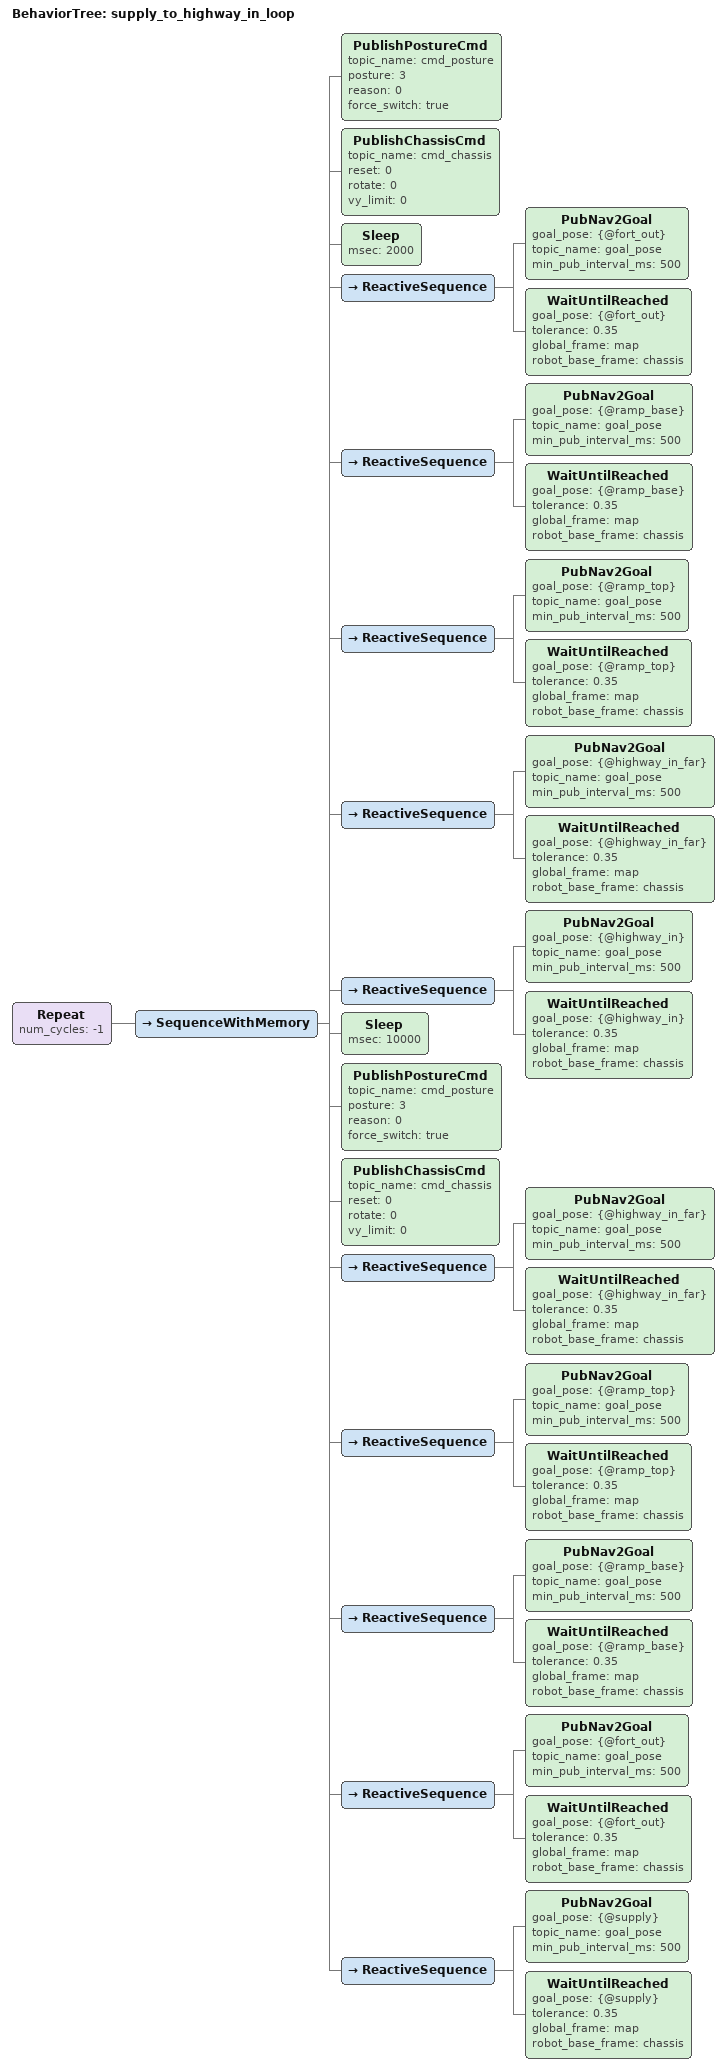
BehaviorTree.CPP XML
<?xml version="1.0" encoding="UTF-8"?>
<root BTCPP_format="4" main_tree_to_execute="supply_to_highway_in_loop">
	<!-- =======================补给区到前哨往返========================== -->
	<BehaviorTree ID="supply_to_highway_in_loop">
		<Repeat num_cycles="-1">
			<SequenceWithMemory>
				<PublishPostureCmd topic_name="cmd_posture" posture="3" reason="0" force_switch="true"/>
				<PublishChassisCmd topic_name="cmd_chassis" reset="0" rotate="0" vy_limit="0"/>
				<Sleep msec="2000"/>
				<!-- 补给区-堡垒出口-斜坡底部-斜坡顶部-公路入口侧远处-前哨入口 -->
				<ReactiveSequence>
					<PubNav2Goal goal_pose="{@fort_out}" topic_name="goal_pose" min_pub_interval_ms="500"/>
					<WaitUntilReached goal_pose="{@fort_out}" tolerance="0.35" global_frame="map" robot_base_frame="chassis"/>
				</ReactiveSequence>
				<ReactiveSequence>
					<PubNav2Goal goal_pose="{@ramp_base}" topic_name="goal_pose" min_pub_interval_ms="500"/>
					<WaitUntilReached goal_pose="{@ramp_base}" tolerance="0.35" global_frame="map" robot_base_frame="chassis"/>
				</ReactiveSequence>
				<ReactiveSequence>
					<PubNav2Goal goal_pose="{@ramp_top}" topic_name="goal_pose" min_pub_interval_ms="500"/>
					<WaitUntilReached goal_pose="{@ramp_top}" tolerance="0.35" global_frame="map" robot_base_frame="chassis"/>
				</ReactiveSequence>
				<ReactiveSequence>
					<PubNav2Goal goal_pose="{@highway_in_far}" topic_name="goal_pose" min_pub_interval_ms="500"/>
					<WaitUntilReached goal_pose="{@highway_in_far}" tolerance="0.35" global_frame="map" robot_base_frame="chassis"/>
				</ReactiveSequence>
				<ReactiveSequence>
					<PubNav2Goal goal_pose="{@highway_in}" topic_name="goal_pose" min_pub_interval_ms="500"/>
					<WaitUntilReached goal_pose="{@highway_in}" tolerance="0.35" global_frame="map" robot_base_frame="chassis"/>
				</ReactiveSequence>

				<!-- 到前哨入口后停留10秒 -->
				<Sleep msec="10000"/>

				<PublishPostureCmd topic_name="cmd_posture" posture="3" reason="0" force_switch="true"/>
				<PublishChassisCmd topic_name="cmd_chassis" reset="0" rotate="0" vy_limit="0"/>

				<!-- 原路返回补给区 -->
				<ReactiveSequence>
					<PubNav2Goal goal_pose="{@highway_in_far}" topic_name="goal_pose" min_pub_interval_ms="500"/>
					<WaitUntilReached goal_pose="{@highway_in_far}" tolerance="0.35" global_frame="map" robot_base_frame="chassis"/>
				</ReactiveSequence>
				<ReactiveSequence>
					<PubNav2Goal goal_pose="{@ramp_top}" topic_name="goal_pose" min_pub_interval_ms="500"/>
					<WaitUntilReached goal_pose="{@ramp_top}" tolerance="0.35" global_frame="map" robot_base_frame="chassis"/>
				</ReactiveSequence>
				<ReactiveSequence>
					<PubNav2Goal goal_pose="{@ramp_base}" topic_name="goal_pose" min_pub_interval_ms="500"/>
					<WaitUntilReached goal_pose="{@ramp_base}" tolerance="0.35" global_frame="map" robot_base_frame="chassis"/>
				</ReactiveSequence>
				<ReactiveSequence>
					<PubNav2Goal goal_pose="{@fort_out}" topic_name="goal_pose" min_pub_interval_ms="500"/>
					<WaitUntilReached goal_pose="{@fort_out}" tolerance="0.35" global_frame="map" robot_base_frame="chassis"/>
				</ReactiveSequence>
				<ReactiveSequence>
					<PubNav2Goal goal_pose="{@supply}" topic_name="goal_pose" min_pub_interval_ms="500"/>
					<WaitUntilReached goal_pose="{@supply}" tolerance="0.35" global_frame="map" robot_base_frame="chassis"/>
				</ReactiveSequence>
			</SequenceWithMemory>
		</Repeat>
	</BehaviorTree>
</root>
